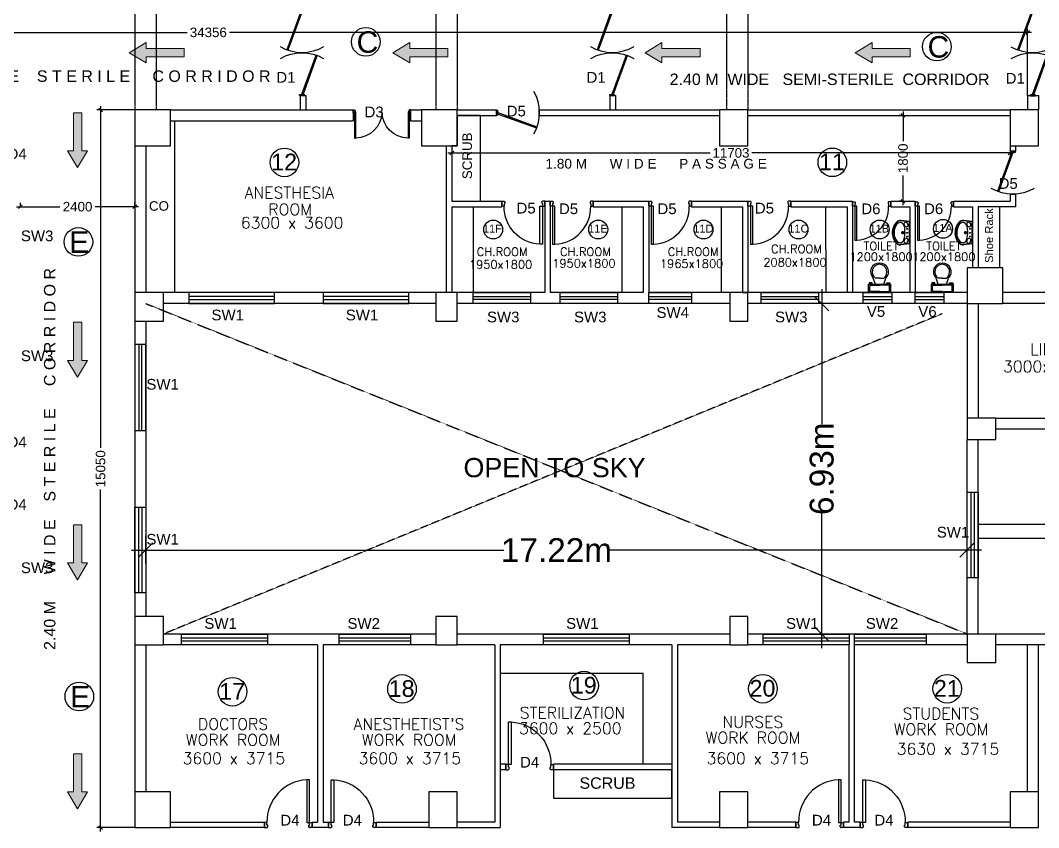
# Model space of a CAD drawing. Header units: inches. Extents: x 29 to 58722, y 13 to 52640.
# Drawn here: x 22475 to 43823, y 22287 to 39215 of the extents above; entities that cross this region are included whole.
import ezdxf
from ezdxf.enums import TextEntityAlignment as Align

# ---------------------------------------------------------------- set-up
doc = ezdxf.new("R2010")
doc.units = ezdxf.units.IN
doc.header["$MEASUREMENT"] = 0
doc.linetypes.add('DASHED', pattern=[0.75, 0.5, -0.25])
doc.linetypes.add('HIDDEN2', pattern=[0.1875, 0.125, -0.0625])
for name, color, linetype in [('BEAMS', 1, 'Continuous'), ('Cal Hat', 8, 'Continuous'), ('Counter', 7, 'Continuous'), ('DIMEN', 5, 'Continuous'), ('DOOR', 32, 'Continuous'), ('Duct', 8, 'Continuous'), ('joinery', 7, 'Continuous'), ('LA-column', 3, 'Continuous'), ('Room Dim', 1, 'Continuous'), ('Shleves', 7, 'Continuous'), ('Stairscase', 7, 'Continuous'), ('TEXT', 6, 'Continuous'), ('Toi-Euip', 8, 'Continuous'), ('toi-fix', 46, 'Continuous'), ('TXT', 6, 'Continuous'), ('Walls', 7, 'Continuous'), ('WIN', 151, 'Continuous')]:
    doc.layers.add(name, color=color, linetype=linetype)
doc.styles.add('ari', font='arial.ttf')
doc.styles.add('ARIAL', font='arial.ttf')
doc.styles.add('ROMANS', font='romans.shx')
doc.dimstyles.new('int. dim', dxfattribs={"dimtxt": 450, "dimasz": 80, "dimexe": 80, "dimexo": 0, "dimgap": 70, "dimtad": 0, "dimdec": 0, "dimzin": 12, "dimdsep": 46, "dimtxsty": 'ari', "dimblk": 'OBLIQUE', "dimcen": 2, "dimdle": 80, "dimclrd": 256, "dimclre": 256, "dimclrt": 6, "dimadec": 0, "dimazin": 0, "dimtfac": 1, "dimtdec": 0, "dimtix": 1, "dimtmove": 2, "dimatfit": 3, "dimfxl": 1, "dimtolj": 1, "dimtzin": 0, "dimlwd": -1, "dimlwe": -1, "dimarcsym": 0})
doc.dimstyles.new('STANDARD$0', dxfattribs={"dimscale": 0, "dimtxt": 150, "dimasz": 125, "dimexe": 0.75, "dimexo": 1, "dimgap": 25, "dimtad": 1, "dimdec": 0, "dimdsep": 46, "dimtxsty": 'Standard', "dimblk1": 'DOT', "dimblk2": 'DOT', "dimsah": 1, "dimcen": 2.5, "dimclrd": 1, "dimclre": 1, "dimclrt": 3, "dimadec": 0, "dimazin": 0, "dimtfac": 1, "dimtdec": 0, "dimtmove": 0, "dimatfit": 3, "dimldrblk": 'DOT', "dimfxl": 1, "dimtolj": 1, "dimtzin": 0, "dimarcsym": 0})

# ---------------------------------------------------------------- blocks, each defined once
blk = doc.blocks.new('Z$W@#5624')
at = {"layer": 'DOOR'}
for p, q in [((19, 470), (840, 769)), ((28, 446), (849, 745)), ((188, 518), (680, 697)), ((676, 709), (685, 685)), ((0, 400), (0, 499)), ((0, 499), (25, 499)), ((19, 470), (28, 446)), ((25, 400), (25, 499)), ((183, 529), (192, 506)), ((1770, 453), (949, 154)), ((1779, 429), (957, 130)), ((1779, 429), (1770, 453)), ((1798, 499), (1773, 499)), ((1773, 400), (1773, 499)), ((1798, 400), (1798, 499)), ((0, 400), (25, 400)), ((1113, 214), (1122, 190)), ((1610, 381), (1117, 202)), ((1614, 369), (1606, 393)), ((1798, 400), (1773, 400))]:
    blk.add_line(p, q, dxfattribs=at)
at = {"layer": 'DOOR', "color": 145}
for centre, start_param, end_param in [((0, 449), 2.617994, 3.665191), ((1798, 449), -0.523599, 0.523599)]:
    blk.add_ellipse(centre, major_axis=(-899, 0), ratio=1, start_param=start_param, end_param=end_param, dxfattribs=at)
blk = doc.blocks.new('1000')
at = {"layer": 'DOOR'}
for p, q in [((0, -100), (0, 0)), ((0, 0), (50, 0)), ((50, -100), (0, -100)), ((50, 0), (50, -2)), ((63, -49), (50, -49)), ((50, -49), (50, -100)), ((50, -100), (50, -901)), ((100, -100), (50, -100)), ((63, -13), (61, -13)), ((63, -13), (63, -49)), ((100, -901), (100, -100)), ((837, -13), (837, -49)), ((837, -13), (839, -13)), ((837, -49), (850, -49)), ((850, 0), (850, -2)), ((900, 0), (850, 0)), ((850, -49), (850, -100)), ((850, -100), (900, -100)), ((900, -100), (900, 0)), ((50, -901), (100, -901))]:
    blk.add_line(p, q, dxfattribs=at)
for centre, major_axis, start_param, end_param in [((50, -13), (-7.95, 7.95), 3.926991, 5.497787), ((850, -13), (7.95, 7.95), 0.785398, 2.356194)]:
    blk.add_ellipse(centre, major_axis=major_axis, ratio=1, start_param=start_param, end_param=end_param, dxfattribs=at)
at = {"layer": 'DOOR', "color": 145}
blk.add_ellipse((64, -115), major_axis=(-520, 590), ratio=1, start_param=2.464943, end_param=4.009476, dxfattribs=at)
blk = doc.blocks.new('A$C0C564F2B')
at = {"layer": 'DOOR'}
for p, q in [((-31, 4), (-944, -329)), ((-21, -23), (-31, 4)), ((-28, 56), (-28, -56)), ((0, 56), (-28, 56)), ((0, 56), (0, -56)), ((-21, -23), (-935, -355)), ((-209, -76), (-757, -276)), ((-204, -89), (-214, -63)), ((0, -56), (-28, -56)), ((-752, -289), (-762, -262))]:
    blk.add_line(p, q, dxfattribs=at)
at = {"layer": 'DOOR', "color": 145}
blk.add_ellipse((0, 0), major_axis=(-1000, 0), ratio=1, start_param=-0.523599, end_param=0.523599, dxfattribs=at)
blk = doc.blocks.new('_Oblique')
at = {"color": 0, "linetype": 'ByBlock', "lineweight": -2}
blk.add_line((-0.5, -0.5), (0.5, 0.5), dxfattribs=at)
blk = doc.blocks.new('*D44')
at = {"layer": 'Defpoints', "color": 0}
for p in [(39766, 33277, 5), (39277, 26347), (39766, 26347, 5)]:
    blk.add_point(p, dxfattribs=at)
at = {"layer": 'DIMEN', "color": 8}
for p, q in [((39277, 33577), (39277, 30748)), ((39766, 33277), (38977, 33277)), ((39277, 26047), (39277, 28876)), ((39766, 26347), (38977, 26347))]:
    blk.add_line(p, q, dxfattribs=at)
at = {"layer": 'DIMEN', "color": 8, "xscale": 300, "yscale": 300, "zscale": 300}
for p, rotation in [((39277, 33277), 90), ((39277, 26347), 270)]:
    blk.add_blockref('_Oblique', p, dxfattribs=dict(at, rotation=rotation))
at = {"layer": 'DIMEN', "color": 7, "insert": (39277, 29812), "char_height": 500, "attachment_point": 5, "rotation": 90, "style": 'ari'}
blk.add_mtext('\\A1;6.93m', dxfattribs=at)
blk = doc.blocks.new('*D45')
at = {"layer": 'Defpoints', "color": 0}
for p in [(42323, 28106), (25104, 27824), (42323, 27827, 2)]:
    blk.add_point(p, dxfattribs=at)
at = {"layer": 'DIMEN', "color": 8}
for p, q in [((25104, 27824), (25104, 28406)), ((42323, 27827), (42323, 28406)), ((24804, 28106), (32608, 28106)), ((42623, 28106), (34819, 28106))]:
    blk.add_line(p, q, dxfattribs=at)
at = {"layer": 'DIMEN', "color": 8, "xscale": 300, "yscale": 300, "zscale": 300, "rotation": 180}
blk.add_blockref('_Oblique', (25104, 28106), dxfattribs=at)
at = {"layer": 'DIMEN', "color": 8, "xscale": 300, "yscale": 300, "zscale": 300}
blk.add_blockref('_Oblique', (42323, 28106), dxfattribs=at)
at = {"layer": 'DIMEN', "color": 7, "insert": (33714, 28106), "char_height": 500, "attachment_point": 5, "style": 'ari'}
blk.add_mtext('\\A1;17.22m', dxfattribs=at)
blk = doc.blocks.new('A$C5FEC0201')
at = {"layer": 'Toi-Euip'}
for p, q in [((0, 473), (185, 494)), ((0, 465), (191, 487)), ((0, 473), (0, 21)), ((10, 458), (10, 40)), ((72, 323), (39, 323)), ((72, 248), (39, 248)), ((54, 310), (54, 337)), ((54, 236), (54, 262)), ((173, 246), (112, 246)), ((143, 277), (143, 216)), ((0, 29), (191, 7)), ((0, 21), (185, 0)), ((67, 169), (39, 169)), ((54, 156), (54, 183))]:
    blk.add_line(p, q, dxfattribs=at)
for centre, radius in [((54, 323), 6.43), ((54, 248), 6.43), ((143, 246), 21.6), ((143, 246), 15.5), ((143, 246), 10.9), ((54, 169), 6.43)]:
    blk.add_circle(centre, radius, dxfattribs=at)
for centre, radius, start, end in [((-15, 454), 24.7, 11.1451, 53.7785), ((155, 371), 126, 140.5982, 160.4136), ((76, 442), 20.7, 62.4908, 153.191), ((68, 406), 56.9, 34.9669, 71.6496), ((120, 410), 8.6, 136.0403, 216.1074), ((101, 427), 17.9, 320.4642, 39.5358), ((203, 375), 80.1, 113.693, 156.3813), ((191, 356), 94.7, 75.5854, 102.6546), ((195, 411), 83.2, 73.2392, 96.9959), ((198, 409), 78.1, 56.7911, 95.1402), ((173, 329), 126, 27.7975, 70.6946), ((197, 387), 106, 42.34, 78.5521), ((182, 367), 123, 31.8415, 61.2146), ((66, 263), 287, 13.6801, 43.1199), ((135, 301), 200, 16.9894, 40.6854), ((66, 397), 34, 151.9192, 201.3561), ((75, 413), 49.2, 215.0585, 257.193), ((73, 396), 31.9, 253.9654, 299.9209), ((114, 361), 26.8, 118.2715, 163.614), ((898, 213), 801, 171.2228, 177.52), ((830, 250), 732, 180.2431, 185.5482), ((107, 378), 8.55, 353.1526, 127.3039), ((273, 323), 167, 149.5902, 175.9719), ((121, 409), 8.72, 204.5104, 300.3287), ((73, 260), 247, 0.5187, 31.0564), ((23, 243), 298, 335.4107, 3.8454), ((45, 247), 303, 336.1951, 21.8497), ((83, 251), 274, 347.1391, 16.8516), ((-16, 41), 25.7, 308.7487, 358.5796), ((66, 95), 34, 158.6439, 208.0808), ((75, 79), 49.2, 102.807, 144.9415), ((155, 121), 126, 199.5864, 219.4018), ((76, 50), 20.7, 206.809, 297.5092), ((73, 96), 31.9, 60.0791, 106.0346), ((68, 86), 56.9, 288.3504, 325.0331), ((114, 132), 26.8, 196.386, 241.7285), ((397, 201), 296, 184.2321, 193.8267), ((107, 113), 7.39, 228.2984, 348.6803), ((218, 146), 110, 188.0202, 245.0221), ((120, 82), 8.6, 143.8926, 223.9597), ((121, 84), 7.73, 75.1523, 157.9307), ((101, 65), 17.9, 320.4642, 39.5358), ((200, 112), 70.9, 246.7779, 302.4081), ((198, 99), 99.5, 262.3942, 318.6169), ((196, 102), 94.4, 267.2238, 318.0895), ((164, 170), 140, 301.8603, 338.3132), ((67, 229), 275, 316.2173, 337.6674), ((60, 236), 294, 316.3845, 351.023)]:
    blk.add_arc(centre, radius, start, end, dxfattribs=at)
blk = doc.blocks.new('A$C70ED7303')
at = {"layer": 'toi-fix', "color": 8}
for p, q in [((0, 0), (229, 0)), ((229, 0), (229, -174)), ((-229, 0), (0, 0)), ((-229, -174), (-229, 0)), ((229, -174), (-229, -174)), ((-218, -207), (-218, -185)), ((-218, -185), (-174, -185)), ((-153, -207), (-218, -207)), ((-207, -44), (-207, -131)), ((0, -22), (-185, -22)), ((-185, -153), (0, -153)), ((-174, -185), (-174, -174)), ((-153, -174), (-153, -207)), ((-87, -174), (-131, -305)), ((0, -22), (185, -22)), ((185, -153), (0, -153)), ((87, -174), (131, -305)), ((153, -174), (153, -207)), ((153, -207), (218, -207)), ((174, -185), (174, -174)), ((218, -185), (174, -185)), ((207, -44), (207, -131)), ((218, -207), (218, -185)), ((0, -305), (-87, -305)), ((0, -305), (87, -305))]:
    blk.add_line(p, q, dxfattribs=at)
for centre, major_axis, start_param, end_param in [((-188, -41), (13.6, -13.6), 2.214297, 4.068888), ((-188, -134), (-13.6, -13.6), 5.35589, 7.21048), ((188, -41), (13.6, -13.6), 0.643501, 2.498091), ((188, -134), (-13.6, -13.6), 0.643501, 2.498091), ((-7, -436), (-128, -128), 4.686239, 7.105146), ((5, -435), (-113, -113), 4.541602, 7.039318), ((7, -436), (56, -172), -0.351019, 2.067888), ((-5, -435), (-113, -113), 0.814663, 3.31238)]:
    blk.add_ellipse(centre, major_axis=major_axis, ratio=1, start_param=start_param, end_param=end_param, dxfattribs=at)
blk = doc.blocks.new('Z$W@#1275')
at = {"layer": 'DOOR'}
for p, q in [((73, 1500), (0, 1500)), ((0, 1500), (0, 1467)), ((0, 1467), (2, 1467)), ((11, 1456), (11, 1458)), ((11, 1456), (47, 1456)), ((47, 1467), (736, 1467)), ((47, 1467), (47, 1439)), ((47, 1456), (47, 1467)), ((47, 1467), (73, 1467)), ((47, 1439), (736, 1439)), ((73, 1467), (73, 1500)), ((736, 1467), (736, 1439)), ((0, 33), (2, 33)), ((0, 0), (0, 33)), ((73, 0), (0, 0)), ((11, 44), (11, 42)), ((11, 44), (47, 44)), ((47, 61), (736, 61)), ((47, 33), (47, 61)), ((47, 44), (47, 33)), ((47, 33), (736, 33)), ((47, 33), (73, 33)), ((73, 33), (73, 0)), ((736, 33), (736, 61))]:
    blk.add_line(p, q, dxfattribs=at)
for centre, start, end in [((11, 1467), 180, 270), ((11, 33), 90, 180)]:
    blk.add_arc(centre, 9.13, start, end, dxfattribs=at)
at = {"layer": 'DOOR', "color": 145}
for centre, start, end in [((47, 1439), 270, 0), ((47, 61), 0, 90)]:
    blk.add_arc(centre, 689, start, end, dxfattribs=at)
blk = doc.blocks.new('A$C279266B1')
at = {"lineweight": 0}
h = blk.add_hatch(color=3, dxfattribs=at)
h.set_gradient(color1=(55, 181, 38), color2=(106, 220, 91), rotation=90, one_color=1, tint=0.61, name='CYLINDER')
h.paths.add_polyline_path([(0, -88), (-798, -88), (-798, -211), (-1152, 0), (-798, 211), (-798, 88), (0, 88)])
at = {"color": 7, "lineweight": 0, "flags": 128}
blk.add_lwpolyline([(0, -88), (-798, -88), (-798, -211), (-1152, 0), (-798, 211), (-798, 88), (0, 88), (0, -88)], dxfattribs=at)
blk = doc.blocks.new('*D55')
at = {"layer": 'BEAMS'}
for p, q in [((9157, 38962), (25969, 38962)), ((9237, 37787), (9237, 39042)), ((43673, 38962), (26861, 38962)), ((43593, 37636), (43593, 39042))]:
    blk.add_line(p, q, dxfattribs=at)
at = {"layer": 'Defpoints', "color": 0}
for p in [(43593, 38962), (9237, 37787), (43593, 37636)]:
    blk.add_point(p, dxfattribs=at)
at = {"layer": 'BEAMS', "xscale": 80, "yscale": 80, "zscale": 80, "rotation": 180}
blk.add_blockref('_Oblique', (9237, 38962), dxfattribs=at)
at = {"layer": 'BEAMS', "xscale": 80, "yscale": 80, "zscale": 80}
blk.add_blockref('_Oblique', (43593, 38962), dxfattribs=at)
at = {"layer": 'BEAMS', "color": 6, "insert": (26415, 38962), "char_height": 200, "attachment_point": 5, "style": 'ari'}
blk.add_mtext('\\A1;34356', dxfattribs=at)
blk = doc.blocks.new('*D58')
at = {"layer": 'BEAMS'}
for p, q in [((22394, 35307), (23304, 35307)), ((22474, 35307), (22474, 35387)), ((24954, 35307), (24044, 35307)), ((24874, 35307), (24874, 35387))]:
    blk.add_line(p, q, dxfattribs=at)
at = {"layer": 'Defpoints', "color": 0}
for p in [(22474, 35307), (24874, 35307), (24874, 35307)]:
    blk.add_point(p, dxfattribs=at)
at = {"layer": 'BEAMS', "xscale": 80, "yscale": 80, "zscale": 80, "rotation": 180}
blk.add_blockref('_Oblique', (22474, 35307), dxfattribs=at)
at = {"layer": 'BEAMS', "xscale": 80, "yscale": 80, "zscale": 80}
blk.add_blockref('_Oblique', (24874, 35307), dxfattribs=at)
at = {"layer": 'BEAMS', "color": 6, "insert": (23674, 35307), "char_height": 200, "attachment_point": 5, "style": 'ari'}
blk.add_mtext('\\A1;2400', dxfattribs=at)
blk = doc.blocks.new('*D59')
at = {"layer": 'BEAMS'}
for p, q in [((24157, 37417), (24157, 30248)), ((24875, 37337), (24077, 37337)), ((24157, 22207), (24157, 29375)), ((24875, 22287), (24077, 22287))]:
    blk.add_line(p, q, dxfattribs=at)
at = {"layer": 'Defpoints', "color": 0}
for p in [(24875, 37337, 2), (24157, 22287), (24875, 22287, 2)]:
    blk.add_point(p, dxfattribs=at)
at = {"layer": 'BEAMS', "xscale": 80, "yscale": 80, "zscale": 80}
for p, rotation in [((24157, 37337), 90), ((24157, 22287), 270)]:
    blk.add_blockref('_Oblique', p, dxfattribs=dict(at, rotation=rotation))
at = {"layer": 'BEAMS', "color": 6, "insert": (24157, 29812), "char_height": 200, "attachment_point": 5, "rotation": 90, "style": 'ari'}
blk.add_mtext('\\A1;15050', dxfattribs=at)
blk = doc.blocks.new('*D66')
at = {"layer": 'BEAMS'}
for p, q in [((31520, 36587), (31520, 36355)), ((43223, 36587), (43223, 36355)), ((31440, 36435), (36935, 36435)), ((43303, 36435), (37808, 36435))]:
    blk.add_line(p, q, dxfattribs=at)
at = {"layer": 'Defpoints', "color": 0}
for p in [(31520, 36587, -11), (43223, 36587, 2), (43223, 36435)]:
    blk.add_point(p, dxfattribs=at)
at = {"layer": 'BEAMS', "xscale": 80, "yscale": 80, "zscale": 80, "rotation": 180}
blk.add_blockref('_Oblique', (31520, 36435), dxfattribs=at)
at = {"layer": 'BEAMS', "xscale": 80, "yscale": 80, "zscale": 80}
blk.add_blockref('_Oblique', (43223, 36435), dxfattribs=at)
at = {"layer": 'BEAMS', "color": 6, "insert": (37372, 36435), "char_height": 200, "attachment_point": 5, "style": 'ari'}
blk.add_mtext('\\A1;11703', dxfattribs=at)
blk = doc.blocks.new('*D67')
at = {"layer": 'BEAMS'}
for p, q in [((40980, 37222), (40900, 37222)), ((40980, 37302), (40980, 36681)), ((40980, 35342), (40980, 35963)), ((40980, 35422), (40900, 35422))]:
    blk.add_line(p, q, dxfattribs=at)
at = {"layer": 'Defpoints', "color": 0}
for p in [(40980, 37222), (40980, 37222), (40980, 35422)]:
    blk.add_point(p, dxfattribs=at)
at = {"layer": 'BEAMS', "xscale": 80, "yscale": 80, "zscale": 80}
for p, rotation in [((40980, 37222), 90), ((40980, 35422), 270)]:
    blk.add_blockref('_Oblique', p, dxfattribs=dict(at, rotation=rotation))
at = {"layer": 'BEAMS', "color": 6, "insert": (40980, 36322), "char_height": 200, "attachment_point": 5, "rotation": 90, "style": 'ari'}
blk.add_mtext('\\A1;1800', dxfattribs=at)

msp = doc.modelspace()

# ---------------------------------------------------------------- linework, layer by layer
at = {"layer": 'BEAMS', "linetype": 'DASHED'}
for p, q in [((24874.58, 47051.763, 2.39), (24874.58, 37336.725, 2.39)), ((25324.58, 47051.763, 2.39), (25324.58, 37336.725, 2.39)), ((31185.081, 47051.763, 2.39), (31185.081, 37336.725, 2.39)), ((31635.081, 47051.763, 2.39), (31635.081, 37336.725, 2.39)), ((37279.081, 47051.759, 2.39), (37279.081, 37336.722, 2.39)), ((37729.081, 47051.759, 2.39), (37729.081, 37336.722, 2.39))]:
    msp.add_line(p, q, dxfattribs=at)
at = {"layer": 'Cal Hat', "color": 1, "lineweight": 25}
for centre, radius in [((29717.061, 38764.559), 300), ((41688.444, 38663.936), 300), ((28011.39, 36237.083), 300), ((39498.222, 36237.72), 300), ((32386.365, 34828.324), 198), ((34589.69, 34828.324), 198), ((36796.071, 34828.324), 198), ((38787.769, 34828.324), 198), ((40490.075, 34828.324), 198), ((41818.136, 34842.652), 198), ((23690.928, 34569.297), 300), ((26923.119, 25136.92), 300), ((30475.873, 25195.7), 300), ((34293.382, 25264.699), 300), ((38041.336, 25200.123), 300), ((41906.355, 25199.552), 300), ((23710.795, 25036.86), 300)]:
    msp.add_circle(centre, radius, dxfattribs=at)
at = {"layer": 'Counter'}
for points, elevation in [([(32119.987, 37221.622), (31634.991, 37221.622), (31634.991, 36586.622), (31519.991, 36586.621), (31519.997, 35447.969), (31520.081, 35421.551), (32119.987, 35421.596), (32119.987, 37221.622)], -10.515), ([(33650.557, 23501.762), (33650.557, 22901.762), (35615.065, 22901.762), (35615.065, 22901.755), (36135.068, 22901.769), (36135.068, 23501.762), (33650.557, 23501.762)], 10.867)]:
    msp.add_lwpolyline(points, dxfattribs=dict(at, elevation=elevation))
at = {"layer": 'Duct', "color": 8, "linetype": 'HIDDEN2', "ltscale": 10}
for p, q in [((25104.493, 33276.597), (42334.089, 26346.611)), ((41802.991, 33062.982), (25474.58, 26346.611))]:
    msp.add_line(p, q, dxfattribs=at)
at = {"layer": 'LA-column', "color": 2}
for points, elevation in [([(24874.49, 36586.644), (25624.49, 36586.644), (25624.49, 37336.644), (24874.49, 37336.644)], 2.092), ([(30885.081, 36586.644), (31635.081, 36586.644), (31635.081, 37336.644), (30885.081, 37336.644)], 2.39), ([(37729.081, 36586.64), (37729.081, 37336.64), (37129.081, 37336.64), (37129.081, 36586.64)], 2.39), ([(43823.081, 36586.644), (43823.081, 37336.644), (43223.081, 37336.644), (43223.081, 36586.644)], 2.39), ([(42323.081, 33276.634), (43073.081, 33276.634), (43073.081, 34026.634), (42323.081, 34026.634)], 2.39), ([(25474.49, 32906.644), (25474.49, 33506.644), (24874.49, 33506.644), (24874.49, 32906.644)], 2.092), ([(31635.081, 32906.583), (31635.081, 33506.583), (31185.081, 33506.583), (31185.081, 32906.583)], 2.39), ([(37729.081, 32906.644), (37729.081, 33506.644), (37349.081, 33506.644), (37349.081, 32906.644)], 2.39), ([(42323.081, 30426.644), (42923.081, 30426.644), (42923.081, 30876.644), (42323.081, 30876.644)], 2.39), ([(25474.58, 26116.644), (25474.58, 26716.644), (24874.58, 26716.644), (24874.58, 26116.644)], 2.39), ([(31635.081, 26116.644), (31635.081, 26716.644), (31185.081, 26716.644), (31185.081, 26116.644)], 2.39), ([(37729.081, 26116.644), (37729.081, 26716.644), (37349.081, 26716.644), (37349.081, 26116.644)], 2.39), ([(42323.081, 25746.644), (42923.081, 25746.644), (42923.081, 26346.644), (42323.081, 26346.644)], 2.39), ([(24874.58, 22286.644), (25624.58, 22286.644), (25624.58, 23036.644), (24874.58, 23036.644)], 2.39), ([(31635.081, 22286.644), (31635.081, 23036.644), (31035.081, 23036.644), (31035.081, 22286.644)], 2.39), ([(37729.081, 22286.647), (37729.081, 23036.647), (37129.081, 23036.647), (37129.081, 22286.647)], 2.39), ([(43823.081, 22286.647), (43823.081, 23036.647), (43223.081, 23036.647), (43223.081, 22286.647)], 2.39)]:
    msp.add_lwpolyline(points, close=True, dxfattribs=dict(at, elevation=elevation))
at = {"layer": 'Shleves', "linetype": 'Continuous'}
for p, q in [((31969.998, 35306.556), (31970.008, 33506.728)), ((35083.163, 35306.591), (35083.173, 33506.591)), ((37164.163, 35306.722), (37164.173, 33506.722)), ((39357.981, 35306.593), (39358.991, 33506.593))]:
    msp.add_line(p, q, dxfattribs=at)
at = {"layer": 'Stairscase', "color": 7}
for p, q in [((44553.081, 28646.6, 2.39), (42552.991, 28646.6, 2.39)), ((44553.081, 28346.6, 2.39), (42552.991, 28346.6, 2.39))]:
    msp.add_line(p, q, dxfattribs=at)
at = {"layer": 'Walls', "linetype": 'Continuous'}
for p, q in [((28342.632, 37636.517), (28457.632, 37636.526)), ((28342.632, 37636.517), (28342.632, 37336.658)), ((28457.632, 37636.526), (28457.632, 37336.667)), ((34834.334, 37636.415), (34949.334, 37636.425)), ((34834.334, 37636.415), (34834.334, 37336.556)), ((34949.334, 37636.425), (34949.334, 37336.565)), ((43592.987, 37636.398), (43822.987, 37636.398)), ((43592.987, 37636.398), (43592.987, 37336.539)), ((43822.987, 37636.398), (43822.987, 37336.539)), ((25624.672, 37336.725), (29455.173, 37336.738)), ((29455.173, 37336.744), (29455.173, 37106.739)), ((30655.173, 37336.744), (30655.173, 37106.743)), ((30655.173, 37336.742), (30885.173, 37336.743)), ((31634.991, 37336.622), (32454.802, 37336.622)), ((31634.991, 37221.622), (32454.803, 37221.623)), ((32454.802, 37221.623), (32454.802, 37336.709)), ((33354.802, 37221.623), (33354.802, 37336.727)), ((33354.802, 37336.625), (37129.081, 37336.641)), ((33354.802, 37221.626), (37129.081, 37221.641)), ((37728.813, 37336.643), (43223.081, 37336.661)), ((37728.813, 37221.643), (43223.081, 37221.662)), ((25624.673, 37106.726), (29455.173, 37106.739)), ((25704.493, 37106.726), (25704.493, 33506.637)), ((30655.173, 37106.743), (30885.173, 37106.744)), ((24874.493, 36586.645), (24874.493, 33506.637)), ((25104.493, 36586.645), (25104.493, 33506.637)), ((31404.99, 36586.724), (31405.008, 33506.724)), ((31519.991, 36586.725), (31519.997, 35421.552)), ((43223.081, 36586.722, 2.39), (43223.081, 36471.487, 2.39)), ((43338.081, 36586.722, 2.39), (43338.081, 36471.487, 2.39)), ((43223.081, 36471.487, 2.39), (43338.167, 36471.487, 2.39)), ((43223.268, 35571.575, 2.39), (43223.268, 35421.596, 2.39)), ((43223.268, 35571.487, 2.39), (43338.372, 35571.487, 2.39)), ((43338.268, 35571.575, 2.39), (43338.268, 35306.596, 2.39)), ((31519.998, 35306.552), (31520.008, 33506.725)), ((32568.163, 35421.557), (32568.163, 35306.557)), ((33468.163, 35421.56), (33468.173, 33506.571)), ((33583.163, 35421.571), (33583.173, 33506.571)), ((34483.163, 35421.575), (34483.163, 35306.563)), ((35533.163, 35306.595), (35533.173, 33506.595)), ((35648.163, 35421.595), (35648.173, 33506.595)), ((36548.163, 35421.599), (36548.163, 35306.571)), ((37614.163, 35306.726), (37614.173, 33506.726)), ((37729.163, 35421.726), (37729.173, 33506.726)), ((38629.158, 35421.6), (38629.159, 35306.579)), ((39807.981, 35306.596), (39807.991, 33506.596)), ((39922.98, 35421.596), (39922.991, 33506.596)), ((40722.98, 35421.6), (40722.981, 35306.596)), ((40722.98, 35421.596), (41237.991, 35421.596)), ((40722.981, 35306.596), (41122.991, 35306.596)), ((41122.991, 35306.596), (41122.991, 33506.596)), ((41237.991, 35421.596), (41237.991, 33506.596)), ((42037.991, 35421.596), (42037.991, 35306.596)), ((42037.991, 35421.596), (43223.268, 35421.596, 2.39)), ((42037.991, 35306.596), (42437.991, 35306.596)), ((42437.991, 35306.593), (42437.991, 34026.634)), ((42552.991, 35306.596), (42552.991, 34026.634)), ((43002.991, 35306.596), (43002.991, 34026.634)), ((31185.081, 33506.583, 2.39), (25474.49, 33506.676)), ((33468.173, 33506.662), (31634.991, 33506.568)), ((32776.508, 33506.676), (32776.508, 33506.46)), ((35532.991, 33506.568), (33583.173, 33506.662)), ((34544.685, 33506.655), (34544.685, 33506.467)), ((37349.081, 33506.568), (35647.991, 33506.568)), ((36447.991, 33506.63), (36447.991, 33506.491)), ((38608.991, 33506.734), (38608.991, 33506.622)), ((49317.081, 33506.644, 2.39), (43073.081, 33506.644, 2.39)), ((31185.081, 33276.676), (25474.49, 33276.676)), ((37349.081, 33276.568), (31634.991, 33276.568)), ((42323.081, 33276.644, 2.39), (42323.081, 30876.644, 2.39)), ((42553.081, 33276.644, 2.39), (42553.081, 30876.644, 2.39)), ((45553.081, 33276.644, 2.39), (43073.081, 33276.644, 2.39)), ((24874.49, 32906.644), (24874.49, 26716.725)), ((25104.49, 32906.644), (25104.49, 26716.725)), ((42923.081, 30876.644, 2.39), (45553.081, 30876.644, 2.39)), ((42923.081, 30646.644, 2.39), (47853.081, 30646.644, 2.39)), ((42323.081, 26346.6, 2.39), (42323.081, 30426.621, 2.39)), ((42553.081, 26346.6, 2.39), (42553.081, 30426.621, 2.39)), ((31185.081, 26346.611), (25474.58, 26346.611)), ((37349.081, 26346.611), (31635.173, 26346.611)), ((42323.081, 26346.597), (37728.994, 26346.597)), ((49317.081, 26346.599, 2.39), (42923.08, 26346.599, 2.39)), ((24874.493, 26116.644, 2.39), (24874.493, 23036.637)), ((25104.493, 26116.644), (25104.493, 23036.637)), ((28704.852, 26116.611), (25474.58, 26116.611)), ((28704.852, 26116.725), (28704.852, 22401.725)), ((28819.852, 26116.725), (28819.852, 22401.725)), ((31185.081, 26116.611), (28819.852, 26116.611)), ((32420.173, 26116.724), (31635.173, 26116.748)), ((32420.173, 26116.725), (32420.173, 22401.725)), ((32535.173, 26116.725), (32535.173, 22286.725)), ((36135.068, 26116.611), (32535.173, 26116.721)), ((36135.068, 26116.65), (36135.068, 22286.645)), ((36250.068, 26116.65), (36250.068, 22401.663)), ((37349.081, 26116.611), (36250.068, 26116.611)), ((39849.994, 26116.584), (37728.994, 26116.56)), ((39849.994, 22401.68), (39849.994, 26116.65)), ((39964.994, 22401.662), (39964.994, 26116.65)), ((42323.081, 26116.611), (39964.994, 26116.585)), ((49317.081, 26116.599, 2.39), (42923.08, 26116.599, 2.39)), ((43592.994, 23036.639), (43592.994, 26116.538)), ((43822.994, 23036.647), (43822.994, 26116.538)), ((32650.173, 23616.762), (32535.173, 23616.762)), ((32650.173, 23501.762), (32535.173, 23501.762)), ((32650.173, 23501.762), (32650.173, 23616.762)), ((36135.068, 23616.762), (33650.278, 23616.762)), ((33650.278, 23501.762), (33650.278, 23616.762)), ((36135.068, 23501.762), (33650.278, 23501.762)), ((25624.672, 22401.725), (27589.925, 22401.725)), ((27589.925, 22286.725), (25624.672, 22286.724)), ((27589.925, 22286.725), (27589.925, 22401.725)), ((28590.031, 22401.725), (28704.852, 22401.725)), ((28590.031, 22286.725), (28590.031, 22401.725)), ((28934.672, 22286.725), (28590.031, 22286.725)), ((28819.852, 22401.725), (28934.672, 22401.725)), ((28934.672, 22286.725), (28934.672, 22401.725)), ((29934.778, 22401.725), (31035.081, 22401.725, 2.39)), ((29934.778, 22286.725), (29934.778, 22401.725)), ((31035.081, 22286.725, 2.39), (29934.778, 22286.725)), ((32420.173, 22401.725), (31635.173, 22401.725)), ((31635.173, 22286.725), (32535.173, 22286.725)), ((37129.081, 22286.648), (36135.068, 22286.645)), ((37129.081, 22401.666), (36250.068, 22401.663)), ((38735.068, 22401.675), (37728.994, 22401.671)), ((38735.068, 22286.657), (37728.994, 22286.653)), ((38735.068, 22286.657), (38735.068, 22401.675)), ((39849.994, 22401.68), (39735.173, 22401.679)), ((39735.173, 22286.661), (39735.173, 22401.679)), ((39964.994, 22286.662), (39735.173, 22286.661)), ((40079.999, 22401.662), (39964.994, 22401.662)), ((40079.999, 22286.662), (39964.999, 22286.662)), ((40079.999, 22286.662), (40079.999, 22401.662)), ((43223.081, 22401.662), (41080.104, 22401.662)), ((41080.104, 22286.662), (41080.104, 22401.662)), ((43223.081, 22286.662), (41080.104, 22286.662))]:
    msp.add_line(p, q, dxfattribs=at)
at = {"layer": 'Walls'}
for p, q in [((31520.081, 35421.551), (32568.163, 35421.557)), ((31520.081, 35306.552), (32568.163, 35306.557)), ((33468.163, 35421.56), (33583.163, 35421.56)), ((34483.163, 35421.563), (35648.163, 35421.568)), ((34483.163, 35306.563), (35533.163, 35306.568)), ((36548.163, 35421.571), (37729.163, 35421.706)), ((36548.163, 35306.571), (37614.163, 35306.706)), ((38629.158, 35421.578), (39922.98, 35421.582)), ((38629.159, 35306.579), (39807.981, 35306.582)), ((40722.98, 35421.587), (41237.991, 35421.588)), ((42037.991, 35421.591), (42437.991, 35421.593)), ((43338.268, 35306.596, 2.39), (42552.991, 35306.596)), ((35532.991, 33506.64), (33583.173, 33506.759)), ((37614.173, 33506.852), (37729.173, 33506.726)), ((42323.081, 33506.589), (37729.173, 33506.851)), ((42323.081, 33276.725), (37729.173, 33276.69)), ((37349.081, 26346.597), (31635.173, 26346.597)), ((37800.568, 26346.611), (37729.173, 26346.611)), ((37800.568, 26346.597), (37729.173, 26346.597)), ((35535.068, 25516.731), (32535.173, 25516.697)), ((35535.068, 23616.762), (35535.068, 25516.731))]:
    msp.add_line(p, q, dxfattribs=at)
at = {"layer": 'WIN', "linetype": 'Continuous'}
for points in [[(26004.672, 33276.839), (27804.672, 33276.839), (27804.672, 33506.839), (26004.672, 33506.839)], [(26004.672, 33359.622), (27804.672, 33359.622), (27804.672, 33424.056), (26004.672, 33424.056)], [(28819.852, 33276.839), (30619.852, 33276.839), (30619.852, 33506.839), (28819.852, 33506.839)], [(28819.852, 33359.622), (30619.852, 33359.622), (30619.852, 33424.056), (28819.852, 33424.056)], [(33170.008, 33276.57), (31970.008, 33276.57), (31970.008, 33506.57), (33170.008, 33506.57)], [(33170.008, 33359.353), (31970.008, 33359.353), (31970.008, 33423.786), (33170.008, 33423.786)], [(34994.685, 33276.467), (33794.685, 33276.467), (33794.685, 33506.467), (34994.685, 33506.467)], [(34994.685, 33359.25), (33794.685, 33359.25), (33794.685, 33423.683), (34994.685, 33423.683)], [(36547.991, 33276.638), (35647.991, 33276.638), (35647.991, 33506.638), (36547.991, 33506.638)], [(36547.991, 33359.422), (35647.991, 33359.422), (35647.991, 33423.855), (36547.991, 33423.855)], [(39208.991, 33276.734), (38008.991, 33276.734), (38008.991, 33506.734), (39208.991, 33506.734)], [(39208.991, 33359.517), (38008.991, 33359.517), (38008.991, 33423.951), (39208.991, 33423.951)], [(40743.173, 33276.688), (40143.173, 33276.688), (40143.173, 33506.688), (40743.173, 33506.689)], [(40743.173, 33358.029), (40143.173, 33358.029), (40143.173, 33425.348), (40743.173, 33425.348)], [(41837.991, 33276.688), (41237.991, 33276.688), (41237.991, 33506.688), (41837.991, 33506.689)], [(41837.991, 33358.029), (41237.991, 33358.029), (41237.991, 33425.348), (41837.991, 33425.348)], [(25104.49, 30616.485), (25104.49, 32416.485), (24874.49, 32416.485), (24874.49, 30616.485)], [(25021.707, 30616.485), (25021.707, 32416.485), (24957.273, 32416.485), (24957.273, 30616.485)], [(25104.49, 29006.965), (25104.49, 27206.965), (24874.49, 27206.965), (24874.49, 29006.965)], [(25021.707, 29006.965), (25021.707, 27206.965), (24957.273, 27206.965), (24957.273, 29006.965)], [(25854.49, 26346.611), (27654.49, 26346.611), (27654.49, 26116.611), (25854.49, 26116.611)], [(25854.49, 26263.828), (27654.49, 26263.828), (27654.49, 26199.395), (25854.49, 26199.395)], [(29154.991, 26346.611), (30654.991, 26346.611), (30654.991, 26116.611), (29154.991, 26116.611)], [(29154.991, 26263.828), (30654.991, 26263.828), (30654.991, 26199.394), (29154.991, 26199.394)], [(33439.12, 26346.666), (35239.12, 26346.666), (35239.12, 26116.666), (33439.12, 26116.666)], [(33439.12, 26263.883), (35239.12, 26263.883), (35239.12, 26199.45), (33439.12, 26199.45)], [(38049.994, 26346.64), (39849.994, 26346.64), (39849.994, 26116.64), (38049.994, 26116.64)], [(38049.994, 26263.857), (39849.994, 26263.857), (39849.994, 26199.423), (38049.994, 26199.423)], [(39964.994, 26346.595), (41464.994, 26346.595), (41464.994, 26116.595), (39964.994, 26116.595)], [(39964.994, 26263.812), (41464.994, 26263.812), (41464.994, 26199.378), (39964.994, 26199.378)]]:
    msp.add_lwpolyline(points, close=True, dxfattribs=at)
at = {"layer": 'WIN', "linetype": 'Continuous', "elevation": 2.39}
for points in [[(42323.081, 27521.644), (42323.081, 29321.644), (42553.081, 29321.644), (42553.081, 27521.644)], [(42405.865, 27521.644), (42405.865, 29321.644), (42470.298, 29321.644), (42470.298, 27521.644)]]:
    msp.add_lwpolyline(points, close=True, dxfattribs=at)

# ---------------------------------------------------------------- block references
at = {"layer": 'DIMEN', "xscale": -0.8000117540359497, "yscale": 0.8000117540359497, "zscale": 0.8000117540359497, "rotation": 90}
msp.add_blockref('Z$W@#1275', (30655.173, 37336.744), dxfattribs=at)
at = {"layer": 'DOOR', "linetype": 'Continuous'}
for name, p, xscale, yscale, zscale, rotation in [('Z$W@#5624', (27929.632, 37636.517), -1.001247152686119, 1.001247152686119, 1.001247152686119, 270), ('Z$W@#5624', (34434.334, 37636.415), -1.001247152686119, 1.001247152686119, 1.001247152686119, 270), ('Z$W@#5624', (43248.645, 37635.398), -1.001247152686119, 1.001247152686119, 1.001247152686119, 270), ('A$C0C564F2B', (43280.811, 36471.487, 2.39), -0.8999999985098839, 0.8999999985098839, 0.8999999985098839, 270), ('1000', (39922.981, 35408.542), 0.8888888917863592, 0.8888888917863369, 0.8888888917863592, 1.284662529156651e-05), ('1000', (41237.986, 35408.542), 0.8888888917863592, 0.8888888917863369, 0.8888888917863592, 1.284662529156651e-05), ('1000', (32650.173, 23501.762), -1.111537974327832, 1.111537974327803, 1.111537974327832, 179.9999867502544), ('1000', (28590.031, 22286.634), 1.111537974327832, 1.111537974327803, 1.111537974327832, 180.0000132497456), ('1000', (28934.672, 22286.634), -1.111537974327832, 1.111537974327803, 1.111537974327832, 179.9999867502544), ('1000', (39735.173, 22286.634), 1.111537974327832, 1.111537974327803, 1.111537974327832, 180.0000132497456), ('1000', (40079.999, 22286.662), -1.111537974327832, 1.111537974327803, 1.111537974327832, 179.9999867502544)]:
    msp.add_blockref(name, p, dxfattribs=dict(at, xscale=xscale, yscale=yscale, zscale=zscale, rotation=rotation))
at = {"layer": 'DOOR', "linetype": 'Continuous', "xscale": -0.8999999985098839, "yscale": 0.8999999985098839, "zscale": 0.8999999985098839}
msp.add_blockref('A$C0C564F2B', (32454.802, 37279.166), dxfattribs=at)
at = {"layer": 'DOOR', "linetype": 'Continuous', "xscale": -1, "rotation": 359.9999871933953}
msp.add_blockref('1000', (33468.163, 35421.56), dxfattribs=at)
at = {"layer": 'DOOR', "linetype": 'Continuous', "rotation": 1.291332639955546e-05}
for p in [(33583.163, 35421.56), (35648.163, 35421.568), (37729.163, 35421.58)]:
    msp.add_blockref('1000', p, dxfattribs=at)
at = {"layer": 'Room Dim', "color": 3, "lineweight": 0}
for p in [(25908.227, 38536.62), (31437.956, 38536.62), (36723.538, 38536.62), (41127.597, 38536.62)]:
    msp.add_blockref('A$C279266B1', p, dxfattribs=at)
at = {"layer": 'Room Dim', "color": 3, "lineweight": 0, "rotation": 90}
for p in [(23674.492, 37278.164), (23674.492, 32883.225), (23674.492, 28634.966), (23674.492, 23832.862)]:
    msp.add_blockref('A$C279266B1', p, dxfattribs=at)
at = {"layer": 'TEXT', "color": 7, "xscale": 1.032431937754154, "yscale": 1.032431937754154, "zscale": 1.032431937754154, "rotation": 180}
msp.add_blockref('A$C5FEC0201', (41122.991, 35017.813), dxfattribs=at)
at = {"layer": 'Toi-Euip', "xscale": 1.032431937754154, "yscale": 1.032431937754154, "zscale": 1.032431937754154, "rotation": 180}
msp.add_blockref('A$C5FEC0201', (42437.991, 35017.813), dxfattribs=at)
at = {"layer": 'toi-fix', "linetype": 'Continuous', "rotation": 180}
for p in [(40487.991, 33506.619), (41802.991, 33506.619)]:
    msp.add_blockref('A$C70ED7303', p, dxfattribs=at)

# ---------------------------------------------------------------- texts
at = {"layer": 'Cal Hat', "color": 1, "style": 'ARIAL'}
for s, height, p in [('C', 450.295, (29523.457, 38535.144)), ('C', 450.295, (41494.84, 38434.521)), ('12', 350, (27731.541, 36070.344)), ('11', 350, (39218.373, 36070.981)), ('11F', 165, (32173.413, 34765.686)), ('11E', 165, (34376.738, 34765.686)), ('11D', 165, (36583.119, 34765.686)), ('11C', 165, (38574.817, 34765.686)), ('11B', 165, (40277.122, 34765.686)), ('11A', 165, (41609.73, 34780.015)), ('E', 450.295, (23497.324, 34339.882)), ('19', 350, (34013.533, 25097.96)), ('E', 450.295, (23517.192, 24807.445)), ('17', 350, (26643.27, 24970.181)), ('18', 350, (30196.024, 25028.962)), ('20', 350, (37761.487, 25033.384)), ('21', 350, (41626.506, 25032.814))]:
    msp.add_text(s, height=height, dxfattribs=at).set_placement(p)
at = {"layer": 'joinery', "style": 'ari'}
for s, p in [('D1', (27839.858, 37907.585, -8.798)), ('D1', (34344.56, 37907.484, -8.798)), ('D1', (43131.908, 37887.607, -3.354)), ('D5', (32670.701, 37200.578, -0.676)), ('D4', (22205.414, 36302.437, -64.554)), ('D5', (42984.278, 35681.497, 11.927)), ('D4', (22205.414, 30259.651, -64.554)), ('D4', (22205.414, 28949.952, -64.554)), ('D4', (32950.096, 23545.841, 5.135)), ('D4', (27924.896, 22330.712, -0.6)), ('D4', (29234.596, 22330.712, -0.6)), ('D4', (39070.039, 22330.712, 10.871)), ('D4', (40379.922, 22330.741, 5.135))]:
    msp.add_text(s, height=225, dxfattribs=at).set_placement(p)
for s, p in [('D3', (29890.807, 37181.675)), ('D5', (33077.492, 35164.828)), ('D5', (33967.28, 35151.784)), ('D5', (36032.28, 35151.8)), ('D5', (38074.468, 35164.717)), ('D6', (40307.103, 35150.89)), ('D6', (41622.108, 35150.89)), ('SW3', (22826.682, 34583.588)), ('SW1', (26822.555, 32924.34)), ('SW1', (29637.734, 32924.34)), ('SW3', (32597.747, 32882.222)), ('SW3', (34422.424, 32882.12)), ('SW4', (36152.201, 32976.149)), ('SW3', (38636.731, 32882.387)), ('V5', (40414.388, 32997.881)), ('V6', (41492.218, 32996.96)), ('SW3', (22826.682, 32068.589)), ('SW1', (25457.255, 31471.504)), ('SW1', (25457.255, 28221.018)), ('SW1', (42028.636, 28369.429, -0.55)), ('SW3', (22826.682, 27623.421)), ('SW1', (26672.372, 26455.454)), ('SW2', (29672.873, 26455.454)), ('SW1', (34257.003, 26455.509)), ('SW1', (38867.877, 26455.483)), ('SW2', (40540.276, 26455.438))]:
    msp.add_text(s, height=225, dxfattribs=at).set_placement(p, align=Align.CENTER)
at = {"layer": 'Shleves', "color": 10, "style": 'ARIAL'}
msp.add_text('CO', height=200, dxfattribs=at).set_placement((25170.463, 35223.057))
at = {"layer": 'TEXT', "color": 7, "style": 'ARIAL'}
msp.add_text('SCRUB', height=200, rotation=90, dxfattribs=at).set_placement((31942.879, 36374.432), align=Align.CENTER)
at = {"layer": 'TEXT', "color": 7}
for s, height, style, p in [('1.80 M      W I D E      P A S S A G E', 204, 'ARIAL', (35804.008, 36107.13)), ('ANESTHESIA', 240, 'ROMANS', (28112.632, 35481.15)), ('ROOM', 240, 'ROMANS', (28130.64, 35130.585)), ('6300 x 3600', 240, 'ROMANS', (28172.47, 34849.772)), ('CH.ROOM', 175, 'ROMANS', (32574.993, 34274.473)), ('CH.ROOM', 175, 'ROMANS', (34321.903, 34274.473)), ('CH.ROOM', 175, 'ROMANS', (36581.35, 34274.473)), ('CH.ROOM', 175, 'ROMANS', (38746.746, 34334.599)), ('TOILET', 175, 'ROMANS', (40519.82, 34394.246)), ('TOILET', 175, 'ROMANS', (41834.82, 34394.246)), ('1950x1800', 175, 'ROMANS', (32542.643, 34009.159)), ('1950x1800', 175, 'ROMANS', (34289.553, 34032.283)), ('1965x1800', 175, 'ROMANS', (36549, 34025.908)), ('2080x1800', 175, 'ROMANS', (38714.396, 34053.096)), ('1200x1800', 175, 'ROMANS', (40519.82, 34169.816)), ('1200x1800', 175, 'ROMANS', (41834.82, 34169.816)), ('LIFT', 240, 'ROMANS', (43952.945, 32197.041, 2.39)), ('3000x2400', 240, 'ROMANS', (43987.255, 31836.519, 2.39)), ('OPEN TO SKY', 403.2, 'ARIAL', (33673.78, 29634.737)), ('STERILIZATION', 240, 'ROMANS', (34051.223, 24576.326)), ('STUDENTS', 240, 'ROMANS', (41773.445, 24556.7)), ('DOCTORS', 240, 'ROMANS', (26933.212, 24336.678)), ("ANESTHETIST'S", 240, 'ROMANS', (30622.562, 24336.678)), ('NURSES', 240, 'ROMANS', (37830.841, 24382.226)), ('3600 x 2500', 240, 'ROMANS', (34003.902, 24250.106)), ('WORK ROOM', 240, 'ROMANS', (41777.01, 24227.416)), ('WORK ROOM', 240, 'ROMANS', (26936.777, 24007.394)), ('WORK ROOM', 240, 'ROMANS', (30626.126, 24007.394)), ('WORK ROOM', 240, 'ROMANS', (37834.406, 24052.942)), ('3630 x 3715', 240, 'ROMANS', (41922.072, 23817.371)), ('3600 x 3715', 240, 'ROMANS', (26951.109, 23619.488)), ('3600 x 3715', 240, 'ROMANS', (30640.459, 23619.488)), ('3600 x 3715', 240, 'ROMANS', (37935.383, 23619.488)), ('SCRUB', 240, 'ARIAL', (34783.017, 23101.042))]:
    msp.add_text(s, height=height, dxfattribs=dict(at, style=style)).set_placement(p, align=Align.CENTER)
at = {"layer": 'TEXT', "linetype": 'Continuous', "style": 'ARIAL'}
msp.add_text('Shoe Rack', height=168, rotation=90, dxfattribs=at).set_placement((42867.485, 34701.936), align=Align.CENTER)
at = {"layer": 'TXT', "color": 7, "style": 'ARIAL'}
for s, p in [('2.40 M      W I D E    S T E R I L E     C O R R I D O R', (23714.662, 37925.91)), ('2.40 M  WIDE   SEMI-STERILE  CORRIDOR', (39440.404, 37859.458))]:
    msp.add_text(s, height=240, dxfattribs=at).set_placement(p, align=Align.CENTER)
msp.add_text('2.40 M      W I D E    S T E R I L E     C O R R I D O R', height=240, rotation=90, dxfattribs=at).set_placement((23209.373, 30017.585), align=Align.CENTER)

# ---------------------------------------------------------------- dimensions: what is measured, and where the dimension line sits
at = {"layer": 'BEAMS'}
for base, p1, p2, picture, middle in [((43592.987, 38962.159), (9236.852, 37786.684), (43592.987, 37636.398), '*D55', (26414.919, 38962.159)), ((24874.493, 35306.588), (22474.494, 35306.588), (24874.493, 35306.588), '*D58', (23674.493, 35306.588))]:
    dim = msp.add_linear_dim(base=base, p1=p1, p2=p2, dimstyle='int. dim', override={"dimtxt": 200, "dimarcsym": 1}, dxfattribs=at)
    dim.commit()
    dim.dimension.update_dxf_attribs({"geometry": picture, "text_midpoint": middle})
dim = msp.add_linear_dim(base=(24156.691, 22286.644), p1=(24874.58, 37336.725, 2.39), p2=(24874.58, 22286.644, 2.39), angle=90, dimstyle='int. dim', override={"dimtxt": 200, "dimarcsym": 1}, dxfattribs=at)
dim.commit()
dim.dimension.update_dxf_attribs({"geometry": '*D59', "text_midpoint": (24156.691, 29811.684)})
at = {"layer": 'BEAMS', "color": 2}
dim = msp.add_linear_dim(base=(40980.48, 37221.654), p1=(40980.486, 35421.596), p2=(40980.48, 37221.654), angle=90, dimstyle='int. dim', override={"dimtxt": 200, "dimarcsym": 1}, dxfattribs=at)
dim.commit()
dim.dimension.update_dxf_attribs({"geometry": '*D67', "text_midpoint": (40980.48, 36321.625)})
dim = msp.add_linear_dim(base=(43223.081, 36434.55), p1=(31519.991, 36586.621, -10.515), p2=(43223.081, 36586.722, 2.39), dimstyle='int. dim', override={"dimtxt": 200, "dimarcsym": 1}, dxfattribs=at)
dim.commit()
dim.dimension.update_dxf_attribs({"geometry": '*D66', "text_midpoint": (37371.536, 36434.55)})
at = {"layer": 'DIMEN'}
dim = msp.add_linear_dim(base=(39277.405, 26346.668), p1=(39765.991, 33276.568, 5.131), p2=(39765.991, 26346.668, 5.131), angle=270, dimstyle='STANDARD$0', override={"dimscale": 1, "dimtxt": 500, "dimasz": 300, "dimexe": 300, "dimexo": 0, "dimgap": 1, "dimtad": 0, "dimdec": 2, "dimlfac": 0.001, "dimzin": 0, "dimpost": 'm', "dimtxsty": 'ari', "dimblk1": 'Oblique', "dimblk2": 'Oblique', "dimcen": 0, "dimdle": 300, "dimclrd": 8, "dimclre": 8, "dimclrt": 7, "dimadec": 2, "dimtdec": 2, "dimtmove": 2, "dimfxl": 0.75, "dimfrac": 1, "dimlwd": 65535, "dimlwe": 65535}, dxfattribs=at)
dim.commit()
dim.dimension.update_dxf_attribs({"geometry": '*D44', "text_midpoint": (39277.405, 29811.618)})
dim = msp.add_linear_dim(base=(42323.081, 28105.937), p1=(25104.49, 27823.644), p2=(42323.081, 27826.644, 2.39), dimstyle='STANDARD$0', override={"dimscale": 1, "dimtxt": 500, "dimasz": 300, "dimexe": 300, "dimexo": 0, "dimgap": 1, "dimtad": 0, "dimdec": 2, "dimlfac": 0.001, "dimzin": 0, "dimpost": 'm', "dimtxsty": 'ari', "dimblk1": 'Oblique', "dimblk2": 'Oblique', "dimcen": 0, "dimdle": 300, "dimclrd": 8, "dimclre": 8, "dimclrt": 7, "dimadec": 2, "dimtdec": 2, "dimtmove": 2, "dimfxl": 0.75, "dimfrac": 1, "dimlwd": 65535, "dimlwe": 65535}, dxfattribs=at)
dim.commit()
dim.dimension.update_dxf_attribs({"geometry": '*D45', "text_midpoint": (33713.786, 28105.937)})

doc.saveas('drawing.dxf')
